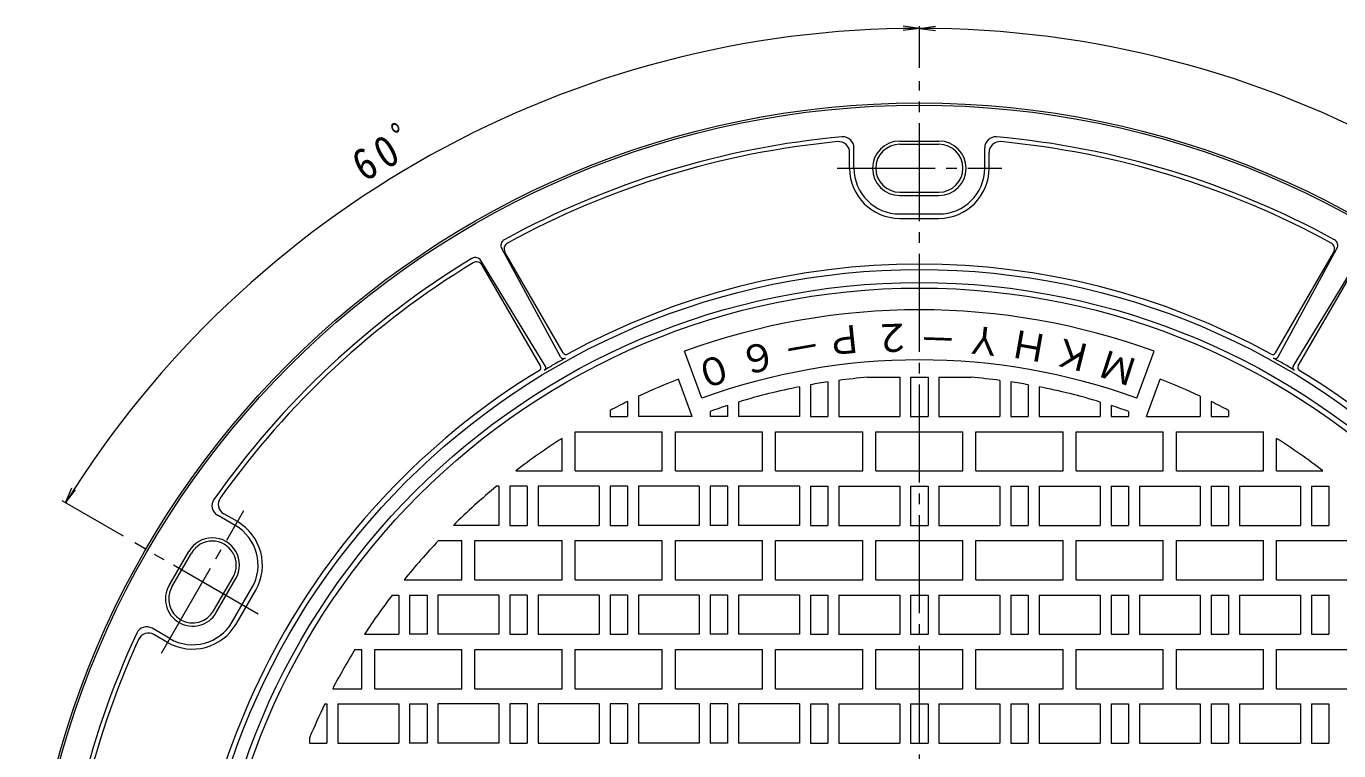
# Model space of a CAD drawing. Units: millimetres, scale not verified. Extents: x -778 to 950, y -675 to 686.
# Drawn here: x -768 to -166, y 353 to 686 of the extents above; entities that cross this region are included whole.
import ezdxf
from ezdxf.enums import TextEntityAlignment as Align

# ---------------------------------------------------------------- set-up
doc = ezdxf.new("R2010")
doc.units = ezdxf.units.MM
doc.header["$LTSCALE"] = 5
doc.linetypes.add('CHAIN2', pattern=[12, 9, -1, 1, -1])
for name, color, linetype, lineweight in [('0-0_通り芯', 2, 'CHAIN2', 9), ('0-1_躯体', 2, 'Continuous', 9), ('0-2_仕上', 3, 'Continuous', 9), ('0-5_寸法', 7, 'Continuous', 9)]:
    doc.layers.add(name, color=color, linetype=linetype, lineweight=lineweight)
doc.styles.add('ＭＳ ゴシック', font='')
doc.styles.get('ＭＳ ゴシック').set_extended_font_data('MS Gothic')

msp = doc.modelspace()

# ---------------------------------------------------------------- linework, layer by layer
at = {"layer": '0-0_通り芯'}
msp.add_line((-358.046, -183.837), (-358.046, 660.512), dxfattribs=at)
at = {"layer": '0-1_躯体'}
for p, q in [((-367.046, 632.955), (-349.046, 632.955)), ((-390.046, 620.455), (-390.046, 627.692)), ((-388.046, 620.455), (-388.046, 629.886)), ((-367.046, 631.455), (-349.046, 631.455)), ((-328.046, 620.455), (-328.046, 629.886)), ((-326.046, 620.455), (-326.046, 627.692)), ((-367.046, 609.455), (-349.046, 609.455)), ((-367.046, 607.955), (-349.046, 607.955)), ((-367.046, 599.455), (-349.046, 599.455)), ((-367.046, 597.455), (-349.046, 597.455)), ((-522.755, 533.818), (-549.773, 583.542)), ((-521.558, 535.667), (-548.298, 581.982)), ((-194.534, 535.667), (-167.794, 581.982)), ((-193.338, 533.818), (-166.319, 583.542)), ((-529.751, 529.779), (-559.305, 578.039)), ((-531.951, 529.667), (-558.691, 575.982)), ((-186.341, 529.779), (-156.788, 578.039)), ((-184.142, 529.667), (-157.402, 575.982)), ((-672.136, 456.436), (-680.303, 461.151)), ((-671.136, 458.168), (-677.403, 461.786)), ((-702.461, 428.911), (-693.461, 444.5)), ((-701.162, 428.161), (-692.162, 443.75)), ((-682.11, 417.161), (-673.11, 432.75)), ((-680.811, 416.411), (-671.811, 432)), ((-673.449, 412.161), (-664.449, 427.75)), ((-671.717, 411.161), (-662.717, 426.75)), ((-702.136, 404.475), (-710.303, 409.19)), ((-703.136, 402.743), (-709.403, 406.361))]:
    msp.add_line(p, q, dxfattribs=at)
for radius in [410, 409, 333.5, 327.5]:
    msp.add_circle((-358.046, 240.455), radius, dxfattribs=at)
for centre, radius, start, end in [((-358.046, 240.455), 396, 95.13565, 118.76039), ((-395.046, 627.692), 5, 0, 95.45798), ((-393.046, 629.886), 5, 0, 95.13565), ((-367.046, 620.455), 12.5, 90, 270), ((-349.046, 620.455), 12.5, 270, 90), ((-323.046, 629.886), 5, 84.86435, 180), ((-321.046, 627.692), 5, 84.54202, 180), ((-358.046, 240.455), 396, 61.23961, 84.86435), ((-358.046, 240.455), 394, 95.45798, 118.68105), ((-367.046, 620.455), 11, 90, 270), ((-349.046, 620.455), 11, 270, 90), ((-358.046, 240.455), 394, 61.31895, 84.54202), ((-367.046, 620.455), 23, 180, 270), ((-367.046, 620.455), 21, 180, 270), ((-349.046, 620.455), 21, 270, 0), ((-349.046, 620.455), 23, 270, 360), ((-547.137, 584.975), 3, 118.76039, 208.51783), ((-545.7, 583.482), 3, 118.68105, 210), ((-170.392, 583.482), 3, 330, 61.31895), ((-168.955, 584.975), 3, 331.48217, 61.23961), ((-358.046, 240.455), 396, 121.23961, 144.86435), ((-561.863, 576.473), 3, 31.48217, 121.23961), ((-358.046, 240.455), 394, 121.31895, 144.54202), ((-561.289, 574.482), 3, 30, 121.31895), ((-358.046, 240.455), 336, 61.27334, 118.72666), ((-358.046, 240.455), 334.921, 120, 120.94335), ((-358.046, 240.455), 334.921, 119.05665, 120), ((-521.437, 534.534), 1.5, 208.51783, 299.05665), ((-520.259, 536.417), 1.5, 210, 298.72666), ((-195.833, 536.417), 1.5, 241.27334, 330), ((-194.656, 534.534), 1.5, 240.94335, 331.48217), ((-358.046, 240.455), 334.921, 60, 60.94335), ((-358.046, 240.455), 334.921, 59.05665, 60), ((-358.046, 240.455), 336, 121.27334, 178.72666), ((-533.25, 528.917), 1.5, 301.27334, 30), ((-531.03, 528.995), 1.5, 300.94335, 31.48217), ((-185.062, 528.995), 1.5, 148.51783, 239.05665), ((-182.843, 528.917), 1.5, 150, 238.72666), ((-358.046, 240.455), 336, 1.27334, 58.72666), ((-677.803, 465.481), 5, 144.86435, 240), ((-674.903, 466.117), 5, 144.54202, 240), ((-682.636, 438.25), 23, 330, 60), ((-682.636, 438.25), 21, 330, 60), ((-682.636, 438.25), 12.5, 330, 150), ((-682.636, 438.25), 11, 330, 150), ((-691.636, 422.661), 12.5, 150, 330), ((-691.636, 422.661), 11, 150, 330), ((-712.803, 404.86), 5, 60, 155.13565), ((-691.636, 422.661), 23, 240, 330), ((-691.636, 422.661), 21, 240, 330), ((-358.046, 240.455), 396, 155.13565, 178.76039), ((-358.046, 240.455), 394, 155.45798, 178.68105), ((-711.903, 402.031), 5, 60, 155.45798)]:
    msp.add_arc(centre, radius, start, end, dxfattribs=at)
at = {"layer": '0-2_仕上'}
for p, q in [((-457.916, 514.846), (-465.782, 536.459)), ((-258.176, 514.846), (-250.31, 536.459)), ((-381.9, 524.455), (-367.046, 524.455)), ((-367.046, 524.455), (-367.046, 506.455)), ((-349.046, 524.455), (-349.046, 506.455)), ((-349.046, 524.455), (-334.192, 524.455)), ((-462.311, 506.455), (-468.571, 523.652)), ((-413.046, 520.098), (-413.046, 506.455)), ((-408.046, 521.035), (-408.046, 506.455)), ((-400.046, 522.344), (-400.046, 506.455)), ((-395.046, 523.043), (-395.046, 506.455)), ((-321.046, 523.043), (-321.046, 506.455)), ((-316.046, 522.344), (-316.046, 506.455)), ((-308.046, 521.035), (-308.046, 506.455)), ((-303.046, 520.098), (-303.046, 506.455)), ((-253.781, 506.455), (-247.522, 523.652)), ((-492.046, 513.329), (-492.046, 506.455)), ((-487.046, 515.728), (-487.046, 506.455)), ((-441.046, 513.102), (-441.046, 506.455)), ((-275.046, 513.102), (-275.046, 506.455)), ((-229.046, 515.728), (-229.046, 506.455)), ((-224.046, 513.329), (-224.046, 506.455)), ((-500.046, 509.253), (-500.046, 506.455)), ((-500.046, 506.455), (-492.046, 506.455)), ((-462.311, 506.455), (-487.046, 506.455)), ((-454.046, 508.8), (-454.046, 506.455)), ((-446.046, 506.455), (-454.046, 506.455)), ((-446.046, 511.529), (-446.046, 506.455)), ((-413.046, 506.455), (-441.046, 506.455)), ((-408.046, 506.455), (-400.046, 506.455)), ((-395.046, 506.455), (-367.046, 506.455)), ((-349.046, 506.455), (-321.046, 506.455)), ((-316.046, 506.455), (-308.046, 506.455)), ((-303.046, 506.455), (-275.046, 506.455)), ((-270.046, 511.529), (-270.046, 506.455)), ((-270.046, 506.455), (-262.046, 506.455)), ((-262.046, 508.8), (-262.046, 506.455)), ((-253.781, 506.455), (-229.046, 506.455)), ((-224.046, 506.455), (-216.046, 506.455)), ((-216.046, 509.253), (-216.046, 506.455)), ((-476.046, 481.455), (-476.046, 499.455)), ((-430.046, 481.455), (-430.046, 499.455)), ((-384.046, 481.455), (-384.046, 499.455)), ((-338.046, 481.455), (-338.046, 499.455)), ((-292.046, 481.455), (-292.046, 499.455)), ((-246.046, 481.455), (-246.046, 499.455)), ((-194.046, 481.455), (-194.046, 496.424)), ((-516.046, 481.455), (-476.046, 481.455)), ((-470.046, 481.455), (-430.046, 481.455)), ((-424.046, 481.455), (-384.046, 481.455)), ((-378.046, 481.455), (-338.046, 481.455)), ((-332.046, 481.455), (-292.046, 481.455)), ((-286.046, 481.455), (-246.046, 481.455)), ((-194.046, 481.455), (-172.749, 481.455)), ((-551.046, 474.455), (-552.108, 474.455)), ((-551.046, 474.455), (-551.046, 456.455)), ((-538.046, 474.455), (-546.046, 474.455)), ((-538.046, 474.455), (-538.046, 456.455)), ((-505.046, 474.455), (-533.046, 474.455)), ((-505.046, 474.455), (-505.046, 456.455)), ((-492.046, 474.455), (-500.046, 474.455)), ((-492.046, 474.455), (-492.046, 456.455)), ((-459.046, 474.455), (-487.046, 474.455)), ((-487.046, 474.455), (-487.046, 456.455)), ((-459.046, 474.455), (-459.046, 456.455)), ((-441.046, 474.455), (-441.046, 456.455)), ((-413.046, 474.455), (-441.046, 474.455)), ((-413.046, 474.455), (-413.046, 456.455)), ((-408.046, 474.455), (-408.046, 456.455)), ((-408.046, 474.455), (-400.046, 474.455)), ((-400.046, 474.455), (-400.046, 456.455)), ((-395.046, 474.455), (-367.046, 474.455)), ((-395.046, 474.455), (-395.046, 456.455)), ((-367.046, 474.455), (-367.046, 456.455)), ((-349.046, 474.455), (-349.046, 456.455)), ((-349.046, 474.455), (-321.046, 474.455)), ((-321.046, 474.455), (-321.046, 456.455)), ((-316.046, 474.455), (-308.046, 474.455)), ((-316.046, 474.455), (-316.046, 456.455)), ((-308.046, 474.455), (-308.046, 456.455)), ((-303.046, 474.455), (-275.046, 474.455)), ((-303.046, 474.455), (-303.046, 456.455)), ((-275.046, 474.455), (-275.046, 456.455)), ((-257.046, 474.455), (-229.046, 474.455)), ((-257.046, 474.455), (-257.046, 456.455)), ((-229.046, 474.455), (-229.046, 456.455)), ((-211.046, 474.455), (-211.046, 456.455)), ((-211.046, 474.455), (-183.046, 474.455)), ((-183.046, 474.455), (-183.046, 456.455)), ((-178.046, 474.455), (-170.046, 474.455)), ((-170.046, 474.455), (-170.046, 456.455)), ((-551.046, 456.455), (-571.962, 456.455)), ((-459.046, 456.455), (-487.046, 456.455)), ((-413.046, 456.455), (-441.046, 456.455)), ((-408.046, 456.455), (-400.046, 456.455)), ((-395.046, 456.455), (-367.046, 456.455)), ((-349.046, 456.455), (-321.046, 456.455)), ((-316.046, 456.455), (-308.046, 456.455)), ((-303.046, 456.455), (-275.046, 456.455)), ((-257.046, 456.455), (-229.046, 456.455)), ((-211.046, 456.455), (-183.046, 456.455)), ((-578.806, 449.455), (-568.046, 449.455)), ((-568.046, 431.455), (-568.046, 449.455)), ((-522.046, 431.455), (-522.046, 449.455)), ((-476.046, 431.455), (-476.046, 449.455)), ((-430.046, 431.455), (-430.046, 449.455)), ((-384.046, 431.455), (-384.046, 449.455)), ((-338.046, 431.455), (-338.046, 449.455)), ((-292.046, 431.455), (-292.046, 449.455)), ((-246.046, 431.455), (-246.046, 449.455)), ((-200.046, 431.455), (-200.046, 449.455)), ((-594.552, 431.455), (-568.046, 431.455)), ((-562.046, 431.455), (-522.046, 431.455)), ((-516.046, 431.455), (-476.046, 431.455)), ((-470.046, 431.455), (-430.046, 431.455)), ((-424.046, 431.455), (-384.046, 431.455)), ((-378.046, 431.455), (-338.046, 431.455)), ((-332.046, 431.455), (-292.046, 431.455)), ((-286.046, 431.455), (-246.046, 431.455)), ((-240.046, 431.455), (-200.046, 431.455)), ((-194.046, 431.455), (-154.046, 431.455)), ((-600.038, 424.455), (-597.046, 424.455)), ((-597.046, 424.455), (-597.046, 406.455)), ((-592.046, 424.455), (-592.046, 406.455)), ((-579.046, 424.455), (-579.046, 406.455)), ((-551.046, 424.455), (-579.046, 424.455)), ((-551.046, 424.455), (-551.046, 406.455)), ((-538.046, 424.455), (-546.046, 424.455)), ((-538.046, 424.455), (-538.046, 406.455)), ((-505.046, 424.455), (-533.046, 424.455)), ((-505.046, 424.455), (-505.046, 406.455)), ((-492.046, 424.455), (-500.046, 424.455)), ((-492.046, 424.455), (-492.046, 406.455)), ((-459.046, 424.455), (-487.046, 424.455)), ((-487.046, 424.455), (-487.046, 406.455)), ((-459.046, 424.455), (-459.046, 406.455)), ((-441.046, 424.455), (-441.046, 406.455)), ((-413.046, 424.455), (-441.046, 424.455)), ((-413.046, 424.455), (-413.046, 406.455)), ((-408.046, 424.455), (-408.046, 406.455)), ((-408.046, 424.455), (-400.046, 424.455)), ((-400.046, 424.455), (-400.046, 406.455)), ((-395.046, 424.455), (-367.046, 424.455)), ((-395.046, 424.455), (-395.046, 406.455)), ((-367.046, 424.455), (-367.046, 406.455)), ((-349.046, 424.455), (-349.046, 406.455)), ((-349.046, 424.455), (-321.046, 424.455)), ((-321.046, 424.455), (-321.046, 406.455)), ((-316.046, 424.455), (-308.046, 424.455)), ((-316.046, 424.455), (-316.046, 406.455)), ((-308.046, 424.455), (-308.046, 406.455)), ((-303.046, 424.455), (-275.046, 424.455)), ((-303.046, 424.455), (-303.046, 406.455)), ((-275.046, 424.455), (-275.046, 406.455)), ((-257.046, 424.455), (-229.046, 424.455)), ((-257.046, 424.455), (-257.046, 406.455)), ((-229.046, 424.455), (-229.046, 406.455)), ((-211.046, 424.455), (-211.046, 406.455)), ((-211.046, 424.455), (-183.046, 424.455)), ((-183.046, 424.455), (-183.046, 406.455)), ((-178.046, 424.455), (-170.046, 424.455)), ((-170.046, 424.455), (-170.046, 406.455)), ((-612.723, 406.455), (-597.046, 406.455)), ((-551.046, 406.455), (-579.046, 406.455)), ((-459.046, 406.455), (-487.046, 406.455)), ((-413.046, 406.455), (-441.046, 406.455)), ((-408.046, 406.455), (-400.046, 406.455)), ((-395.046, 406.455), (-367.046, 406.455)), ((-349.046, 406.455), (-321.046, 406.455)), ((-316.046, 406.455), (-308.046, 406.455)), ((-303.046, 406.455), (-275.046, 406.455)), ((-257.046, 406.455), (-229.046, 406.455)), ((-211.046, 406.455), (-183.046, 406.455)), ((-617.151, 399.455), (-614.046, 399.455)), ((-614.046, 381.455), (-614.046, 399.455)), ((-568.046, 381.455), (-568.046, 399.455)), ((-522.046, 381.455), (-522.046, 399.455)), ((-476.046, 381.455), (-476.046, 399.455)), ((-430.046, 381.455), (-430.046, 399.455)), ((-384.046, 381.455), (-384.046, 399.455)), ((-338.046, 381.455), (-338.046, 399.455)), ((-292.046, 381.455), (-292.046, 399.455)), ((-246.046, 381.455), (-246.046, 399.455)), ((-200.046, 381.455), (-200.046, 399.455)), ((-627.37, 381.455), (-614.046, 381.455)), ((-608.046, 381.455), (-568.046, 381.455)), ((-562.046, 381.455), (-522.046, 381.455)), ((-516.046, 381.455), (-476.046, 381.455)), ((-470.046, 381.455), (-430.046, 381.455)), ((-424.046, 381.455), (-384.046, 381.455)), ((-378.046, 381.455), (-338.046, 381.455)), ((-332.046, 381.455), (-292.046, 381.455)), ((-286.046, 381.455), (-246.046, 381.455)), ((-240.046, 381.455), (-200.046, 381.455)), ((-194.046, 381.455), (-154.046, 381.455)), ((-630.92, 374.455), (-630.046, 374.455)), ((-630.046, 374.455), (-630.046, 356.455)), ((-625.046, 374.455), (-625.046, 356.455)), ((-625.046, 374.455), (-597.046, 374.455)), ((-597.046, 374.455), (-597.046, 356.455)), ((-592.046, 374.455), (-592.046, 356.455)), ((-579.046, 374.455), (-579.046, 356.455)), ((-551.046, 374.455), (-579.046, 374.455)), ((-551.046, 374.455), (-551.046, 356.455)), ((-538.046, 374.455), (-546.046, 374.455)), ((-538.046, 374.455), (-538.046, 356.455)), ((-505.046, 374.455), (-533.046, 374.455)), ((-505.046, 374.455), (-505.046, 356.455)), ((-492.046, 374.455), (-500.046, 374.455)), ((-492.046, 374.455), (-492.046, 356.455)), ((-459.046, 374.455), (-487.046, 374.455)), ((-487.046, 374.455), (-487.046, 356.455)), ((-459.046, 374.455), (-459.046, 356.455)), ((-441.046, 374.455), (-441.046, 356.455)), ((-413.046, 374.455), (-441.046, 374.455)), ((-413.046, 374.455), (-413.046, 356.455)), ((-408.046, 374.455), (-408.046, 356.455)), ((-408.046, 374.455), (-400.046, 374.455)), ((-400.046, 374.455), (-400.046, 356.455)), ((-395.046, 374.455), (-367.046, 374.455)), ((-395.046, 374.455), (-395.046, 356.455)), ((-367.046, 374.455), (-367.046, 356.455)), ((-349.046, 374.455), (-349.046, 356.455)), ((-349.046, 374.455), (-321.046, 374.455)), ((-321.046, 374.455), (-321.046, 356.455)), ((-316.046, 374.455), (-308.046, 374.455)), ((-316.046, 374.455), (-316.046, 356.455)), ((-308.046, 374.455), (-308.046, 356.455)), ((-303.046, 374.455), (-275.046, 374.455)), ((-303.046, 374.455), (-303.046, 356.455)), ((-275.046, 374.455), (-275.046, 356.455)), ((-257.046, 374.455), (-229.046, 374.455)), ((-257.046, 374.455), (-257.046, 356.455)), ((-229.046, 374.455), (-229.046, 356.455)), ((-211.046, 374.455), (-211.046, 356.455)), ((-211.046, 374.455), (-183.046, 374.455)), ((-183.046, 374.455), (-183.046, 356.455)), ((-178.046, 374.455), (-170.046, 374.455)), ((-170.046, 374.455), (-170.046, 356.455)), ((-638.046, 358.845), (-638.046, 356.455)), ((-638.046, 356.455), (-630.046, 356.455)), ((-625.046, 356.455), (-597.046, 356.455)), ((-551.046, 356.455), (-579.046, 356.455)), ((-459.046, 356.455), (-487.046, 356.455)), ((-413.046, 356.455), (-441.046, 356.455)), ((-408.046, 356.455), (-400.046, 356.455)), ((-395.046, 356.455), (-367.046, 356.455)), ((-349.046, 356.455), (-321.046, 356.455)), ((-316.046, 356.455), (-308.046, 356.455)), ((-303.046, 356.455), (-275.046, 356.455)), ((-257.046, 356.455), (-229.046, 356.455)), ((-211.046, 356.455), (-183.046, 356.455))]:
    msp.add_line(p, q, dxfattribs=at)
for points in [[(-362.046, 524.455), (-354.046, 524.455), (-354.046, 506.455)], [(-362.046, 524.455), (-362.046, 506.455), (-354.046, 506.455)], [(-543.344, 481.455), (-522.046, 481.455), (-522.046, 496.424)], [(-516.046, 481.455), (-516.046, 499.455), (-476.046, 499.455)], [(-470.046, 481.455), (-470.046, 499.455), (-430.046, 499.455)], [(-424.046, 481.455), (-424.046, 499.455), (-384.046, 499.455)], [(-378.046, 481.455), (-378.046, 499.455), (-338.046, 499.455)], [(-332.046, 481.455), (-332.046, 499.455), (-292.046, 499.455)], [(-286.046, 481.455), (-286.046, 499.455), (-246.046, 499.455)], [(-240.046, 481.455), (-200.046, 481.455), (-200.046, 499.455)], [(-240.046, 481.455), (-240.046, 499.455), (-200.046, 499.455)], [(-546.046, 474.455), (-546.046, 456.455), (-538.046, 456.455)], [(-533.046, 474.455), (-533.046, 456.455), (-505.046, 456.455)], [(-500.046, 474.455), (-500.046, 456.455), (-492.046, 456.455)], [(-446.046, 474.455), (-454.046, 474.455), (-454.046, 456.455)], [(-446.046, 474.455), (-446.046, 456.455), (-454.046, 456.455)], [(-362.046, 474.455), (-354.046, 474.455), (-354.046, 456.455)], [(-362.046, 474.455), (-362.046, 456.455), (-354.046, 456.455)], [(-270.046, 474.455), (-262.046, 474.455), (-262.046, 456.455)], [(-270.046, 474.455), (-270.046, 456.455), (-262.046, 456.455)], [(-224.046, 474.455), (-216.046, 474.455), (-216.046, 456.455)], [(-224.046, 474.455), (-224.046, 456.455), (-216.046, 456.455)], [(-178.046, 474.455), (-178.046, 456.455), (-170.046, 456.455)], [(-562.046, 431.455), (-562.046, 449.455), (-522.046, 449.455)], [(-516.046, 431.455), (-516.046, 449.455), (-476.046, 449.455)], [(-470.046, 431.455), (-470.046, 449.455), (-430.046, 449.455)], [(-424.046, 431.455), (-424.046, 449.455), (-384.046, 449.455)], [(-378.046, 431.455), (-378.046, 449.455), (-338.046, 449.455)], [(-332.046, 431.455), (-332.046, 449.455), (-292.046, 449.455)], [(-286.046, 431.455), (-286.046, 449.455), (-246.046, 449.455)], [(-240.046, 431.455), (-240.046, 449.455), (-200.046, 449.455)], [(-194.046, 431.455), (-194.046, 449.455), (-154.046, 449.455)], [(-592.046, 424.455), (-584.046, 424.455), (-584.046, 406.455), (-592.046, 406.455)], [(-546.046, 424.455), (-546.046, 406.455), (-538.046, 406.455)], [(-533.046, 424.455), (-533.046, 406.455), (-505.046, 406.455)], [(-500.046, 424.455), (-500.046, 406.455), (-492.046, 406.455)], [(-446.046, 424.455), (-454.046, 424.455), (-454.046, 406.455)], [(-446.046, 424.455), (-446.046, 406.455), (-454.046, 406.455)], [(-362.046, 424.455), (-354.046, 424.455), (-354.046, 406.455)], [(-362.046, 424.455), (-362.046, 406.455), (-354.046, 406.455)], [(-270.046, 424.455), (-262.046, 424.455), (-262.046, 406.455)], [(-270.046, 424.455), (-270.046, 406.455), (-262.046, 406.455)], [(-224.046, 424.455), (-216.046, 424.455), (-216.046, 406.455)], [(-224.046, 424.455), (-224.046, 406.455), (-216.046, 406.455)], [(-178.046, 424.455), (-178.046, 406.455), (-170.046, 406.455)], [(-608.046, 381.455), (-608.046, 399.455), (-568.046, 399.455)], [(-562.046, 381.455), (-562.046, 399.455), (-522.046, 399.455)], [(-516.046, 381.455), (-516.046, 399.455), (-476.046, 399.455)], [(-470.046, 381.455), (-470.046, 399.455), (-430.046, 399.455)], [(-424.046, 381.455), (-424.046, 399.455), (-384.046, 399.455)], [(-378.046, 381.455), (-378.046, 399.455), (-338.046, 399.455)], [(-332.046, 381.455), (-332.046, 399.455), (-292.046, 399.455)], [(-286.046, 381.455), (-286.046, 399.455), (-246.046, 399.455)], [(-240.046, 381.455), (-240.046, 399.455), (-200.046, 399.455)], [(-194.046, 381.455), (-194.046, 399.455), (-154.046, 399.455)], [(-592.046, 374.455), (-584.046, 374.455), (-584.046, 356.455), (-592.046, 356.455)], [(-546.046, 374.455), (-546.046, 356.455), (-538.046, 356.455)], [(-533.046, 374.455), (-533.046, 356.455), (-505.046, 356.455)], [(-500.046, 374.455), (-500.046, 356.455), (-492.046, 356.455)], [(-446.046, 374.455), (-454.046, 374.455), (-454.046, 356.455)], [(-446.046, 374.455), (-446.046, 356.455), (-454.046, 356.455)], [(-362.046, 374.455), (-354.046, 374.455), (-354.046, 356.455)], [(-362.046, 374.455), (-362.046, 356.455), (-354.046, 356.455)], [(-270.046, 374.455), (-262.046, 374.455), (-262.046, 356.455)], [(-270.046, 374.455), (-270.046, 356.455), (-262.046, 356.455)], [(-224.046, 374.455), (-216.046, 374.455), (-216.046, 356.455)], [(-224.046, 374.455), (-224.046, 356.455), (-216.046, 356.455)], [(-178.046, 374.455), (-178.046, 356.455), (-170.046, 356.455)]]:
    msp.add_lwpolyline(points, dxfattribs=at)
msp.add_circle((-358.046, 240.455), 325, dxfattribs=at)
for radius, start, end in [(315, 70, 110), (292, 70.00002, 109.99998), (285, 94.80119, 97.45946), (285, 82.54053, 85.19881), (304, 111.31943, 115.10901), (285, 101.12689, 106.93147), (285, 98.47443, 100.10416), (285, 79.89581, 81.52554), (285, 73.0685, 78.87311), (304, 64.89096, 68.68057), (304, 116.15427, 117.84657), (304, 62.15343, 63.84573), (285, 107.9852, 109.6846), (285, 70.3154, 72.01477), (304, 122.64783, 127.55556), (304, 52.44444, 57.35217), (304, 129.66974, 134.72229), (304, 136.5675, 141.076), (304, 142.75223, 146.90341), (304, 148.46455, 152.36642), (304, 153.84573, 157.08041)]:
    msp.add_arc((-358.046, 240.455), radius, start, end, dxfattribs=at)
at = {"layer": '0-5_寸法'}
for p, q in [((-358.046, 684.696), (-365.482, 685.675)), ((-358.046, 684.696), (-365.482, 683.717)), ((-358.046, 684.696), (-350.61, 685.675)), ((-358.046, 666.512), (-358.046, 685.65)), ((-358.046, 684.696), (-350.61, 683.717)), ((-750.044, 466.776), (-747.174, 473.705)), ((-750.044, 466.776), (-745.479, 472.726)), ((-723.469, 451.432), (-751.582, 467.664))]:
    msp.add_line(p, q, dxfattribs=at)
at = {"layer": '0-5_寸法', "linetype": 'CHAIN2'}
for p, q in [((-395.791, 620.455), (-320.137, 620.455)), ((-706.008, 397.767), (-668.181, 463.285)), ((-661.503, 415.656), (-718.273, 448.432))]:
    msp.add_line(p, q, dxfattribs=at)
at = {"layer": '0-5_寸法'}
for start, end in [(90, 148.14135), (31.85865, 90)]:
    msp.add_arc((-358.046, 223.171), 461.526, start, end, dxfattribs=at)

# ---------------------------------------------------------------- texts
at = {"layer": '0-2_仕上', "color": 4, "style": 'ＭＳ ゴシック'}
for s, rotation, p in [('Ｐ', 186, (-384.732, 552.751)), ('２', 182.001, (-361.874, 553.138)), ('－', 178, (-340.422, 552.184)), ('Ｙ', 174, (-318.569, 550.489)), ('Ｈ', 170.001, (-297.303, 547.38)), ('６', 194, (-426.083, 545.426)), ('－', 190.001, (-405.14, 549.932)), ('Ｋ', 166, (-276.426, 542.414)), ('Ｍ', 161.999, (-255.441, 535.808)), ('０', 198, (-447.233, 539.728))]:
    msp.add_text(s, height=12.83, rotation=rotation, dxfattribs=at).set_placement(p, align=Align.BOTTOM_LEFT)
at = {"layer": '0-5_寸法', "color": 2, "insert": (-612.88, 613.726), "char_height": 14.66, "attachment_point": 7, "rotation": 30, "style": 'ＭＳ ゴシック'}
msp.add_mtext('\\T1.27;\\W0.9;60ﾟ', dxfattribs=at)

doc.saveas('drawing.dxf')
